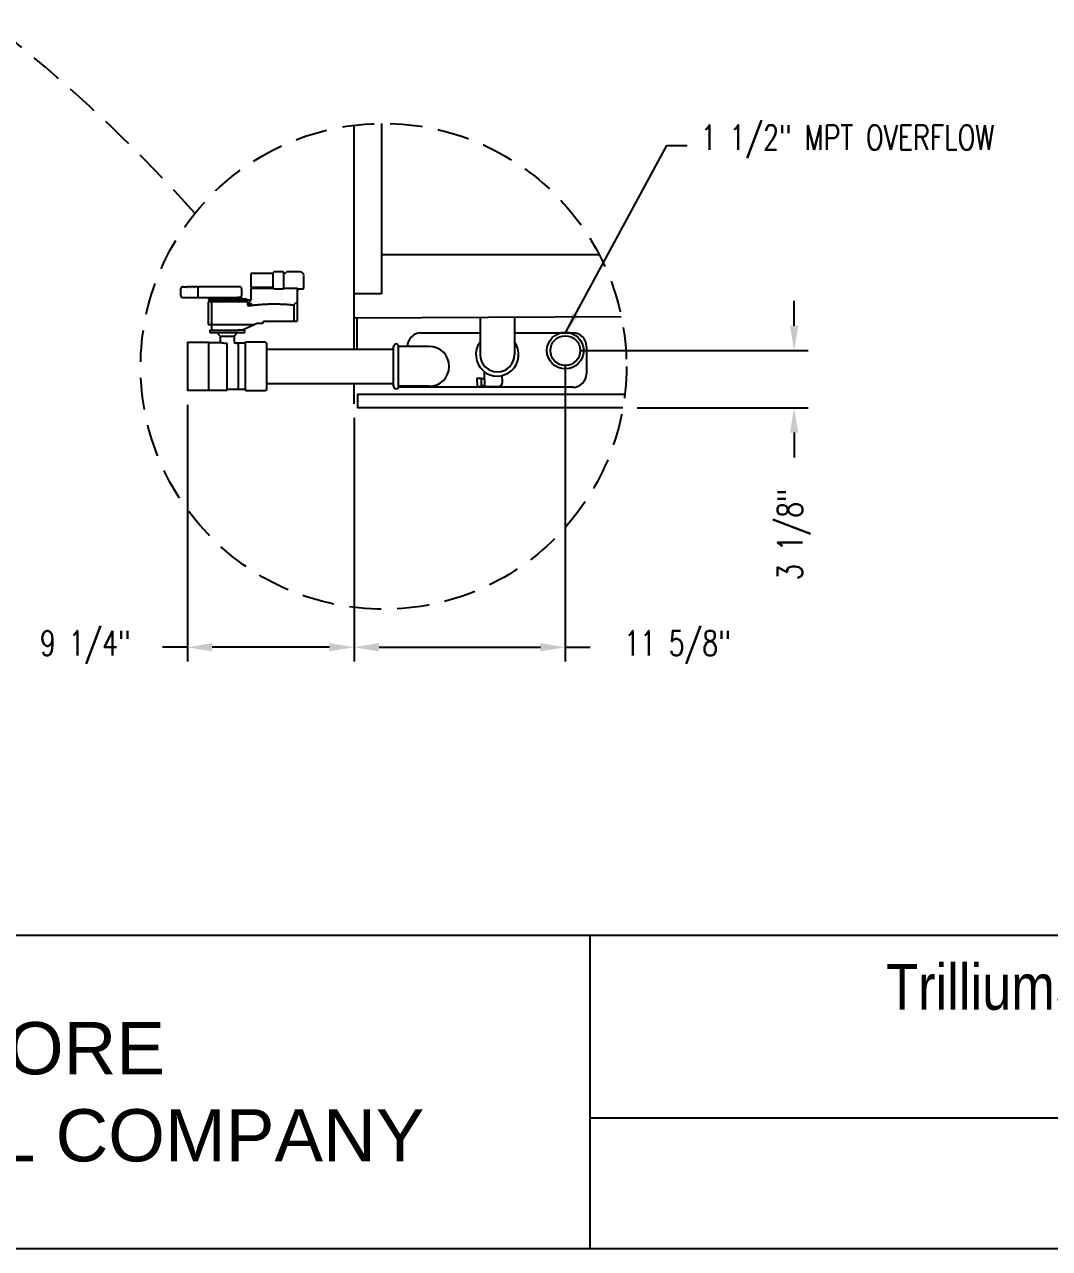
# Model space of a CAD drawing. Header units: millimetres. Extents: x 17046 to 32328, y 18593 to 29476.
# Drawn here: x 17473.1 to 17676.6, y 18593.2 to 18836.3 of the extents above; entities that cross this region are included whole.
import ezdxf
from ezdxf.enums import TextEntityAlignment as Align

# ---------------------------------------------------------------- set-up
doc = ezdxf.new("R2010")
doc.units = ezdxf.units.MM
doc.header["$LTSCALE"] = 5
doc.linetypes.add('HIDDEN', pattern=[9.525, 6.35, -3.175])
doc.layers.add('RECIRCULATION-CONTROL', color=3, linetype='Continuous')
doc.layers.add('TEXT', color=4, linetype='Continuous')
doc.styles.add('BAC', font='swissk.ttf')
doc.styles.add('BACtblk', font='swisscl.ttf')
doc.styles.add('BACtblkBold', font='swissck.ttf')
doc.styles.add('SUBMITTAL', font='romans.shx', dxfattribs={"width": 0.75})
doc.dimstyles.new('SUBMITTAL', dxfattribs={"dimtxt": 0.09375, "dimasz": 0.09375, "dimexe": 0.03125, "dimexo": 0.0625, "dimgap": 0.0625, "dimtad": 0, "dimdec": 4, "dimzin": 4, "dimdsep": 46, "dimlunit": 4, "dimtxsty": 'SUBMITTAL', "dimcen": 0.09375, "dimclre": 6, "dimadec": 0, "dimazin": 0, "dimtfac": 1, "dimtdec": 0, "dimtofl": 0, "dimtmove": 0, "dimatfit": 3, "dimfxl": 0, "dimfrac": 2, "dimtolj": 1, "dimtzin": 4, "dimarcsym": 0})

# ---------------------------------------------------------------- blocks, each defined once
blk = doc.blocks.new('BORDER')
blk.add_line((0, 0), (1, 0))
blk = doc.blocks.new('*D14')
at = {"layer": 'RECIRCULATION-CONTROL', "color": 3, "lineweight": -2}
for p, q in [((17625.88, 18776.43), (17625.88, 18781.36)), ((17625.88, 18755.24), (17625.88, 18750.31))]:
    blk.add_line(p, q, dxfattribs=at)
at = {"layer": 'RECIRCULATION-CONTROL', "color": 6, "lineweight": -2}
for p, q in [((17583.27, 18771.5), (17628.7, 18771.5)), ((17594.7, 18760.17), (17628.7, 18760.17))]:
    blk.add_line(p, q, dxfattribs=at)
at = {"layer": 'RECIRCULATION-CONTROL', "color": 3}
for points in [[(17625.06, 18776.43), (17626.71, 18776.43), (17625.88, 18771.5)], [(17625.06, 18755.24), (17626.71, 18755.24), (17625.88, 18760.17)]]:
    blk.add_solid(points, dxfattribs=at)
at = {"layer": 'RECIRCULATION-CONTROL', "color": 3, "insert": (17625.88, 18734.97), "char_height": 4.929, "attachment_point": 5, "rotation": 90, "style": 'SUBMITTAL'}
blk.add_mtext('\\A1;3 1/8"', dxfattribs=at)
blk = doc.blocks.new('*D15')
at = {"layer": 'RECIRCULATION-CONTROL', "color": 6, "lineweight": -2}
for p, q in [((17580.45, 18768.68), (17580.45, 18709.78)), ((17538.54, 18758.13), (17538.54, 18709.78))]:
    blk.add_line(p, q, dxfattribs=at)
at = {"layer": 'RECIRCULATION-CONTROL', "color": 3, "lineweight": -2}
for p, q in [((17543.47, 18712.6), (17575.52, 18712.6)), ((17580.45, 18712.6), (17585.38, 18712.6))]:
    blk.add_line(p, q, dxfattribs=at)
at = {"layer": 'RECIRCULATION-CONTROL', "color": 3}
for points in [[(17543.47, 18713.42), (17543.47, 18711.77), (17538.54, 18712.6)], [(17575.52, 18713.42), (17575.52, 18711.77), (17580.45, 18712.6)]]:
    blk.add_solid(points, dxfattribs=at)
at = {"layer": 'RECIRCULATION-CONTROL', "color": 3, "insert": (17602.72, 18712.6), "char_height": 4.9294, "attachment_point": 5, "style": 'SUBMITTAL'}
blk.add_mtext('\\A1;11 5/8"', dxfattribs=at)
blk = doc.blocks.new('*D16')
at = {"layer": 'RECIRCULATION-CONTROL', "color": 6, "lineweight": -2}
for p, q in [((17505.43, 18760.74), (17505.43, 18709.78)), ((17538.54, 18758.13), (17538.54, 18709.78))]:
    blk.add_line(p, q, dxfattribs=at)
at = {"layer": 'RECIRCULATION-CONTROL', "color": 3, "lineweight": -2}
for p, q in [((17505.43, 18712.6), (17500.5, 18712.6)), ((17533.61, 18712.6), (17510.36, 18712.6))]:
    blk.add_line(p, q, dxfattribs=at)
at = {"layer": 'RECIRCULATION-CONTROL', "color": 3}
for points in [[(17510.36, 18713.42), (17510.36, 18711.77), (17505.43, 18712.6)], [(17533.61, 18713.42), (17533.61, 18711.77), (17538.54, 18712.6)]]:
    blk.add_solid(points, dxfattribs=at)
at = {"layer": 'RECIRCULATION-CONTROL', "color": 3, "insert": (17485.16, 18712.6), "char_height": 4.929, "attachment_point": 5, "style": 'SUBMITTAL'}
blk.add_mtext('\\A1;9 1/4"', dxfattribs=at)
blk = doc.blocks.new('bacstblk')
for p, q in [((0, 0.75), (10, 0.75)), ((6.5, 0.75), (6.5, 0)), ((6.5, 0.3125), (10, 0.3125))]:
    blk.add_line(p, q)
at = {"layer": 'TEXT', "color": 150, "style": 'BAC'}
for s, p in [('BALTIMORE', (4.4744, 0.4169)), ('AIRCOIL COMPANY', (4.4744, 0.2084))]:
    blk.add_text(s, height=0.125, dxfattribs=at).set_placement(p)
at = {"layer": 'TEXT', "color": 4, "style": 'BACtblkBold'}
for tag, height, p in [('MODEL1', 0.1094, (8.25, 0.5715)), ('MODEL2', 0.1094, (8.25, 0.384)), ('DWGNUM', 0.1406, (8.0938, 0.0312))]:
    blk.add_attdef(tag, text='', height=height, dxfattribs=at).set_placement(p, align=Align.CENTER)
for tag, p in [('DESC', (0.0625, 0.5312)), ('ORDER', (0.9643, 0.3438)), ('DATE', (0.5402, 0.0625))]:
    blk.add_attdef(tag, p, '', height=0.125, dxfattribs=at)
blk.add_attdef('REV', text='', height=0.1562, dxfattribs=at).set_placement((9.8438, 0.1562), align=Align.MIDDLE)
at = {"layer": 'TEXT', "color": 4, "style": 'BACtblk', "flags": 1}
blk.add_attdef('DWGBY', (2.0402, 0.0625), '', height=0.0938, dxfattribs=at)

msp = doc.modelspace()

# ---------------------------------------------------------------- linework, layer by layer
at = {"layer": 'RECIRCULATION-CONTROL'}
for p, q in [((17538.5399, 18760.9457), (17538.5399, 18816.2437)), ((17543.9399, 18816.5949), (17543.9399, 18782.7786)), ((17587.1953, 18790.531), (17543.9399, 18790.531)), ((17518.0464, 18786.5874), (17518.0464, 18784.2488)), ((17518.3298, 18786.8709), (17522.433, 18786.8709)), ((17522.433, 18784.0362), (17522.433, 18786.8709)), ((17524.2755, 18787.1544), (17522.8916, 18787.1544)), ((17524.559, 18784.0362), (17524.559, 18786.8709)), ((17524.7837, 18786.8709), (17524.559, 18786.8709)), ((17527.8259, 18787.1544), (17525.2747, 18787.1544)), ((17528.5345, 18784.0362), (17528.5345, 18786.4457)), ((17504.0857, 18782.4772), (17504.0857, 18783.7528)), ((17504.5109, 18784.178), (17505.2049, 18784.178)), ((17505.2758, 18784.1071), (17505.2758, 18784.0362)), ((17505.4175, 18784.0362), (17505.2758, 18784.0362)), ((17505.4175, 18784.0362), (17505.4175, 18784.1071)), ((17505.9136, 18784.178), (17505.4884, 18784.178)), ((17505.9844, 18784.1071), (17505.9844, 18784.0362)), ((17506.1262, 18784.0362), (17505.9844, 18784.0362)), ((17506.1262, 18784.0362), (17506.1262, 18784.1071)), ((17506.6222, 18784.178), (17506.197, 18784.178)), ((17506.6931, 18784.1071), (17506.6931, 18784.0362)), ((17506.8348, 18784.0362), (17506.6931, 18784.0362)), ((17506.8348, 18784.0362), (17506.8348, 18784.1071)), ((17507.3309, 18784.178), (17506.9057, 18784.178)), ((17507.4018, 18784.1071), (17507.4018, 18784.0362)), ((17507.4726, 18784.0362), (17507.4018, 18784.0362)), ((17507.5435, 18782.052), (17507.5435, 18784.1071)), ((17515.8637, 18784.1694), (17507.6144, 18784.178)), ((17516.2038, 18782.4772), (17516.2038, 18783.7528)), ((17518.0464, 18783.6819), (17518.0464, 18781.5731)), ((17518.1881, 18784.0484), (17518.1881, 18783.8824)), ((17518.3049, 18784.0362), (17518.2676, 18784.0362)), ((17518.2676, 18783.8945), (17518.3049, 18783.8945)), ((17522.433, 18784.0362), (17518.7546, 18784.0362)), ((17518.7546, 18783.8945), (17522.4944, 18783.8945)), ((17522.8916, 18783.7528), (17524.2755, 18783.7528)), ((17524.521, 18783.8945), (17527.259, 18783.8945)), ((17527.259, 18781.5731), (17527.259, 18783.8945)), ((17527.5424, 18783.7528), (17528.2511, 18783.7528)), ((17504.5109, 18782.052), (17515.7786, 18782.052)), ((17509.5424, 18781.0599), (17509.5424, 18776.8079)), ((17517.279, 18781.2016), (17509.6842, 18781.2016)), ((17509.7429, 18781.7685), (17517.1373, 18781.7685)), ((17516.9955, 18781.4851), (17509.7429, 18781.4851)), ((17510.2511, 18776.8079), (17510.2511, 18781.0599)), ((17511.5975, 18781.7685), (17511.5975, 18782.052)), ((17515.8563, 18782.0219), (17515.4089, 18782.0219)), ((17515.8563, 18781.7771), (17515.8563, 18782.0219)), ((17515.8933, 18781.8394), (17515.8949, 18781.8394)), ((17515.9388, 18781.2016), (17515.9388, 18781.4851)), ((17515.9709, 18781.9103), (17516.1018, 18781.9103)), ((17516.18, 18781.8394), (17516.1228, 18781.8394)), ((17516.201, 18781.9103), (17516.3319, 18781.9103)), ((17516.364, 18781.2016), (17516.364, 18781.4851)), ((17516.4079, 18781.8394), (17516.4095, 18781.8394)), ((17517.1182, 18781.5558), (17518.0456, 18781.5558)), ((17517.1373, 18781.7685), (17517.1373, 18781.6268)), ((17517.3377, 18781.0599), (17517.3377, 18780.4929)), ((17517.6212, 18780.9181), (17517.3792, 18781.1601)), ((17517.5503, 18780.989), (17517.9841, 18781.4228)), ((17527.259, 18777.5166), (17527.259, 18781.1533)), ((17543.9399, 18782.7786), (17538.5399, 18782.7786)), ((17538.5399, 18781.8384), (17538.5399, 18781.8384)), ((17517.3377, 18780.4929), (17518.0999, 18780.4929)), ((17517.6212, 18780.7764), (17517.6212, 18780.9181)), ((17518.1273, 18780.7764), (17517.6212, 18780.7764)), ((17526.5503, 18780.5726), (17526.5503, 18777.5166)), ((17538.5399, 18780.8722), (17538.5399, 18780.8722)), ((17509.6842, 18776.6662), (17518.7771, 18776.6662)), ((17510.2511, 18775.5323), (17510.2511, 18776.6662)), ((17519.385, 18776.9496), (17516.3456, 18775.5323)), ((17519.385, 18776.9496), (17520.3772, 18776.9496)), ((17520.5189, 18777.3748), (17527.1172, 18777.3748)), ((17520.5189, 18777.0914), (17520.5189, 18777.3748)), ((17591.5729, 18778.2105), (17538.7031, 18777.9298)), ((17539.1036, 18771.7977), (17539.1036, 18777.932)), ((17563.5285, 18778.0616), (17563.5285, 18770.6844)), ((17570.374, 18778.098), (17570.374, 18770.7207)), ((17509.8608, 18775.4614), (17509.8608, 18775.1071)), ((17509.8608, 18775.1071), (17516.7051, 18775.1071)), ((17509.9316, 18775.5323), (17515.4523, 18775.5323)), ((17511.5467, 18775.0362), (17511.4758, 18775.1071)), ((17511.5467, 18775.0362), (17511.5467, 18774.7528)), ((17511.901, 18774.3985), (17511.5467, 18774.7528)), ((17511.901, 18774.3985), (17514.7357, 18774.3985)), ((17511.901, 18774.3985), (17511.901, 18773.2646)), ((17514.7357, 18774.3985), (17515.09, 18774.7528)), ((17514.7357, 18774.3985), (17514.7357, 18773.2646)), ((17515.09, 18775.0362), (17515.1609, 18775.1071)), ((17515.09, 18775.0362), (17515.09, 18774.7528)), ((17516.7051, 18775.5323), (17515.4923, 18775.5323)), ((17516.7759, 18775.4614), (17516.7759, 18775.178)), ((17551.7936, 18775.0222), (17563.5285, 18775.0222)), ((17570.374, 18775.0222), (17581.9436, 18775.0222)), ((17505.4322, 18773.1914), (17509.6842, 18773.1914)), ((17505.4322, 18773.1914), (17505.4322, 18763.5583)), ((17509.6842, 18773.1119), (17509.6842, 18773.1914)), ((17509.6842, 18773.1229), (17511.8631, 18773.1229)), ((17509.6842, 18763.8409), (17509.6842, 18772.9088)), ((17513.2983, 18763.6268), (17513.2983, 18772.9048)), ((17516.9125, 18772.9811), (17515.0191, 18772.9811)), ((17515.4952, 18772.6977), (17515.4952, 18764.052)), ((17516.9125, 18773.0922), (17517.0041, 18773.1914)), ((17516.9125, 18773.0922), (17516.9125, 18763.6575)), ((17520.9311, 18773.1914), (17517.0041, 18773.1914)), ((17547.3566, 18764.4205), (17547.3566, 18772.3292)), ((17553.4511, 18772.3292), (17547.3566, 18772.3292)), ((17584.6436, 18772.3222), (17584.6436, 18766.9222)), ((17564.4523, 18764.5119), (17564.4376, 18767.2731)), ((17567.9536, 18765.2392), (17567.9466, 18766.5687)), ((17553.4511, 18764.4205), (17547.3566, 18764.4205)), ((17581.9436, 18764.2222), (17547.3566, 18764.2222)), ((17562.9179, 18766.0307), (17563.7682, 18766.0353)), ((17562.9179, 18766.0307), (17562.9265, 18764.3942)), ((17562.9265, 18764.3942), (17563.7769, 18764.3987)), ((17563.7682, 18766.0353), (17563.7769, 18764.3987)), ((17564.4448, 18765.9292), (17563.7688, 18765.9256)), ((17564.4523, 18764.5119), (17563.7763, 18764.5083)), ((17564.4523, 18764.5119), (17564.9113, 18764.3018)), ((17567.0373, 18764.313), (17564.9113, 18764.3018)), ((17509.6842, 18763.5583), (17505.4322, 18763.5583)), ((17509.6842, 18763.6378), (17509.8259, 18763.6378)), ((17509.6842, 18763.5583), (17509.6842, 18763.6378)), ((17509.6842, 18763.6268), (17513.2983, 18763.6268)), ((17516.9125, 18763.7685), (17513.2983, 18763.7685)), ((17517.0041, 18763.5583), (17516.9125, 18763.6575)), ((17517.0041, 18763.5583), (17520.9311, 18763.5583)), ((17539.1885, 18762.8722), (17539.1885, 18760.1722)), ((17539.1885, 18762.8722), (17592.2716, 18762.8722)), ((17591.8839, 18760.1722), (17539.1885, 18760.1722))]:
    msp.add_line(p, q, dxfattribs=at)
for radius in [3.6478, 2.9622]:
    msp.add_circle((17580.4511, 18771.5005), radius, dxfattribs=at)
at = {"layer": 'RECIRCULATION-CONTROL', "linetype": 'HIDDEN', "ltscale": 0.2}
msp.add_arc((17272.9924, 18589.0433), 314.1783, 41.876518, 76.382396, dxfattribs=at)
at = {"layer": 'RECIRCULATION-CONTROL'}
for centre, radius, start, end in [((17518.3298, 18786.5874), 0.2835, 90, 180), ((17524.2755, 18786.8709), 0.2835, 0, 90), ((17524.7837, 18787.1544), 0.2835, 270, 330), ((17525.2747, 18786.8709), 0.2835, 90, 150), ((17527.8259, 18786.4457), 0.7087, 5.109005, 90), ((17504.5109, 18783.7528), 0.4252, 90, 180), ((17505.2049, 18784.1071), 0.0709, 0, 90), ((17505.4884, 18784.1071), 0.0709, 90, 180), ((17505.9136, 18784.1071), 0.0709, 0, 90), ((17506.197, 18784.1071), 0.0709, 90, 180), ((17506.6222, 18784.1071), 0.0709, 0, 90), ((17506.9057, 18784.1071), 0.0709, 90, 180), ((17507.3309, 18784.1071), 0.0709, 0, 90), ((17507.4726, 18784.1071), 0.0709, 270, 0), ((17507.6144, 18784.1071), 0.0709, 90, 177.616916), ((17515.7786, 18783.7528), 0.4252, 0, 78.463041), ((17518.259, 18784.2488), 0.2126, 180, 264.780438), ((17518.259, 18783.6819), 0.2126, 95.219562, 180), ((17524.2755, 18784.0362), 0.2835, 270, 0), ((17527.5424, 18783.4693), 0.2835, 90, 180), ((17528.2511, 18784.0362), 0.2835, 270, 0), ((17504.5109, 18782.4772), 0.4252, 180, 270), ((17509.6842, 18781.0599), 0.1417, 90, 180), ((17509.7429, 18781.6268), 0.1417, 90, 270), ((17511.1723, 18781.6268), 0.4252, 270, 340.528779), ((17515.566, 18781.6268), 0.4252, 90, 160.528779), ((17515.566, 18781.6268), 0.4252, 199.471221, 270), ((17515.7786, 18782.4772), 0.4252, 270, 0), ((17515.8224, 18781.8394), 0.0709, 270, 0), ((17515.8854, 18781.8536), 0.0142, 339.832635, 350.272005), ((17516.1018, 18781.8961), 0.0142, 0, 90), ((17516.1301, 18781.8536), 0.0142, 180, 270), ((17516.1726, 18781.8536), 0.0142, 270, 0), ((17516.201, 18781.8961), 0.0142, 90, 180), ((17516.4173, 18781.8536), 0.0142, 189.727995, 200.167365), ((17516.4803, 18781.8394), 0.0709, 180, 270), ((17516.9955, 18781.6268), 0.1417, 270, 0), ((17517.279, 18781.0599), 0.1417, 45, 90), ((17517.4794, 18781.0599), 0.1417, 135, 180), ((17517.8338, 18781.5731), 0.2126, 315, 0), ((17509.6842, 18776.8079), 0.1417, 180, 270), ((17520.3772, 18777.0914), 0.1417, 270, 0), ((17527.1172, 18777.5166), 0.1417, 270, 0), ((17509.9316, 18775.4614), 0.0709, 90, 180), ((17516.7051, 18775.4614), 0.0709, 0, 90), ((17516.7051, 18775.178), 0.0709, 270, 0), ((17551.7936, 18772.3222), 2.7, 90, 179.852788), ((17581.9436, 18772.3222), 2.7, 0, 90), ((17511.6176, 18773.2646), 0.2835, 330, 0), ((17515.0191, 18773.2646), 0.2835, 180, 270), ((17546.8605, 18772.3292), 0.4961, 0, 180), ((17553.4511, 18768.3748), 3.9543, 270, 90), ((17566.9513, 18770.7025), 4.252, 143.91447, 36.693959), ((17566.9513, 18770.7025), 3.4228, 180.304214, 0.304214), ((17581.9436, 18766.9222), 2.7, 270, 0), ((17546.8605, 18764.4205), 0.4961, 180, 0), ((17567.0324, 18765.2343), 0.9213, 270.304214, 0.304214)]:
    msp.add_arc(centre, radius, start, end, dxfattribs=at)
for centre, major_axis, ratio, start_param, end_param in [((17522.8916, 18786.8709), (-0.4587, 0), 0.61803399, 4.71238898, 6.28318531), ((17522.8916, 18784.0362), (-0.4587, 0), 0.61803399, 0, 1.57079633), ((17510.3098, 18781.0599), (0, 0.1417), 0.41421356, 0, 1.57079633), ((17510.3098, 18776.8079), (0, -0.1417), 0.41421356, 4.71238898, 6.28318531), ((17526.4916, 18777.5166), (0, -0.1417), 0.41421356, 0, 1.57079633)]:
    msp.add_ellipse(centre, major_axis=major_axis, ratio=ratio, start_param=start_param, end_param=end_param, dxfattribs=at)
for points, knots in [([(17518.2676, 18784.0362), (17518.262, 18784.0362), (17518.2569, 18784.0363), (17518.2479, 18784.0365), (17518.2436, 18784.0368), (17518.2396, 18784.0371)], [0.3049004424, 0.3049004424, 0.3049004424, 0.3049004424, 0.3216995017, 0.3216995017, 0.337828773, 0.337828773, 0.337828773, 0.337828773]), ([(17518.2396, 18783.8936), (17518.2476, 18783.8944), (17518.2564, 18783.8945), (17518.2666, 18783.8945), (17518.2671, 18783.8945), (17518.2676, 18783.8945)], [0.9128209579, 0.9128209579, 0.9128209579, 0.9128209579, 0.942394679, 0.942394679, 0.9439344238, 0.9439344238, 0.9439344238, 0.9439344238]), ([(17518.3049, 18783.8945), (17518.3084, 18783.8945), (17518.312, 18783.8945), (17518.3172, 18783.8945), (17518.3188, 18783.8944), (17518.3204, 18783.8944)], [0.9786516297, 0.9786516297, 0.9786516297, 0.9786516297, 0.9878006975, 0.9878006975, 0.9918310064, 0.9918310064, 0.9918310064, 0.9918310064]), ([(17518.4716, 18784.0387), (17518.4594, 18784.0389), (17518.4472, 18784.039), (17518.4173, 18784.0389), (17518.3997, 18784.0386), (17518.3607, 18784.0375), (17518.3399, 18784.0367), (17518.3204, 18784.0363)], [0.760779764, 0.760779764, 0.760779764, 0.760779764, 0.786617288, 0.786617288, 0.824749757, 0.824749757, 0.873614564, 0.873614564, 0.873614564, 0.873614564]), ([(17518.3204, 18783.8944), (17518.3224, 18783.8944), (17518.3243, 18783.8943), (17518.3461, 18783.8939), (17518.3673, 18783.893), (17518.4064, 18783.892), (17518.4237, 18783.8918), (17518.4514, 18783.8918), (17518.4615, 18783.8919), (17518.4716, 18783.8921)], [0.695215485, 0.695215485, 0.695215485, 0.695215485, 0.70010658, 0.70010658, 0.74914671, 0.74914671, 0.786617288, 0.786617288, 0.80804988, 0.80804988, 0.80804988, 0.80804988]), ([(17515.8949, 18781.8394), (17515.8952, 18781.8394), (17515.8956, 18781.84), (17515.8964, 18781.842), (17515.8969, 18781.8434), (17515.8981, 18781.8469), (17515.8988, 18781.849), (17515.8997, 18781.8511), (17515.8997, 18781.8512), (17515.8997, 18781.8512)], [0, 0, 0, 0, 0.0060243667, 0.0060243667, 0.0125269212, 0.0125269212, 0.0193585915, 0.0193585915, 0.0194542341, 0.0194542341, 0.0194542341, 0.0194542341]), ([(17515.9709, 18781.9103), (17515.9642, 18781.9103), (17515.9576, 18781.9094), (17515.9447, 18781.9058), (17515.9385, 18781.9032), (17515.927, 18781.8962), (17515.9217, 18781.892), (17515.9126, 18781.8821), (17515.9087, 18781.8765), (17515.9027, 18781.8644), (17515.9006, 18781.8579), (17515.8994, 18781.8512)], [0, 0, 0, 0, 0.0114195007, 0.0114195007, 0.0228390014, 0.0228390014, 0.034258502, 0.034258502, 0.0456780027, 0.0456780027, 0.0570975034, 0.0570975034, 0.0570975034, 0.0570975034]), ([(17516.0989, 18781.8512), (17516.099, 18781.8512), (17516.099, 18781.8511), (17516.1014, 18781.849), (17516.1038, 18781.8469), (17516.1089, 18781.8434), (17516.1116, 18781.842), (17516.1172, 18781.84), (17516.1199, 18781.8394), (17516.1228, 18781.8394)], [-0.0000972943, -0.0000972943, -0.0000972943, -0.0000972943, 0, 0, 0.0069496547, 0.0069496547, 0.0135645097, 0.0135645097, 0.0196929185, 0.0196929185, 0.0196929185, 0.0196929185]), ([(17516.116, 18781.8536), (17516.116, 18781.8629), (17516.116, 18781.8716), (17516.116, 18781.8855), (17516.116, 18781.8906), (17516.116, 18781.8952), (17516.116, 18781.8961), (17516.116, 18781.8961)], [0.018300701, 0.018300701, 0.018300701, 0.018300701, 0.0388262522, 0.0388262522, 0.0592034352, 0.0592034352, 0.0719391746, 0.0719391746, 0.0719391746, 0.0719391746]), ([(17516.18, 18781.8394), (17516.1828, 18781.8394), (17516.1856, 18781.84), (17516.1911, 18781.842), (17516.1938, 18781.8434), (17516.199, 18781.8469), (17516.2014, 18781.849), (17516.2038, 18781.8511), (17516.2038, 18781.8512), (17516.2038, 18781.8512)], [0, 0, 0, 0, 0.0060243463, 0.0060243463, 0.0125269671, 0.0125269671, 0.0193585954, 0.0193585954, 0.0194542335, 0.0194542335, 0.0194542335, 0.0194542335]), ([(17516.1868, 18781.8961), (17516.1868, 18781.8961), (17516.1868, 18781.8957), (17516.1868, 18781.8937), (17516.1868, 18781.8915), (17516.1868, 18781.8843), (17516.1868, 18781.8787), (17516.1868, 18781.8664), (17516.1868, 18781.8602), (17516.1868, 18781.8536)], [0, 0, 0, 0, 0.0083751598, 0.0083751598, 0.0217754154, 0.0217754154, 0.0391957478, 0.0391957478, 0.0536384736, 0.0536384736, 0.0536384736, 0.0536384736]), ([(17516.4034, 18781.8512), (17516.4022, 18781.8579), (17516.4001, 18781.8644), (17516.3941, 18781.8765), (17516.3902, 18781.8821), (17516.3811, 18781.892), (17516.3758, 18781.8962), (17516.3643, 18781.9032), (17516.3581, 18781.9058), (17516.3452, 18781.9094), (17516.3385, 18781.9103), (17516.3319, 18781.9103)], [0.0148416712, 0.0148416712, 0.0148416712, 0.0148416712, 0.0262611719, 0.0262611719, 0.0376806725, 0.0376806725, 0.0491001732, 0.0491001732, 0.0605196739, 0.0605196739, 0.0719391746, 0.0719391746, 0.0719391746, 0.0719391746]), ([(17516.4031, 18781.8512), (17516.4031, 18781.8512), (17516.4031, 18781.8511), (17516.4039, 18781.849), (17516.4047, 18781.8469), (17516.4059, 18781.8434), (17516.4064, 18781.842), (17516.4072, 18781.84), (17516.4075, 18781.8394), (17516.4079, 18781.8394)], [-0.0000972899, -0.0000972899, -0.0000972899, -0.0000972899, 0, 0, 0.0069496143, 0.0069496143, 0.013564539, 0.013564539, 0.0196929291, 0.0196929291, 0.0196929291, 0.0196929291]), ([(17509.6842, 18772.9088), (17509.6842, 18772.9373), (17509.6867, 18772.9686), (17509.7003, 18773.0145), (17509.7064, 18773.0297), (17509.7236, 18773.0587), (17509.7344, 18773.0727), (17509.7606, 18773.0932), (17509.7748, 18773.1019), (17509.7975, 18773.1085), (17509.804, 18773.11), (17509.8147, 18773.1114), (17509.8208, 18773.1119), (17509.8259, 18773.1119)], [2.729599296, 2.729599296, 2.729599296, 2.729599296, 2.887354182, 2.887354182, 2.966231625, 2.966231625, 3.045109068, 3.045109068, 3.092388077, 3.092388077, 3.105628315, 3.105628315, 3.11645677, 3.11645677, 3.11645677, 3.11645677]), ([(17513.2983, 18772.9048), (17513.2253, 18772.9051), (17513.1525, 18772.9071), (17512.9917, 18772.9153), (17512.9047, 18772.9223), (17512.6588, 18772.9484), (17512.509, 18772.9725), (17512.2317, 18773.0266), (17512.1099, 18773.0564), (17511.9511, 18773.0978), (17511.9027, 18773.1115), (17511.8685, 18773.1213), (17511.8631, 18773.1229), (17511.8631, 18773.1229)], [0.00041726, 0.00041726, 0.00041726, 0.00041726, 0.15505021, 0.15505021, 0.34573595, 0.34573595, 0.71128936, 0.71128936, 1.11893579, 1.11893579, 1.44299365, 1.44299365, 1.59211892, 1.59211892, 1.59211892, 1.59211892]), ([(17515.4952, 18772.6977), (17515.4952, 18772.7369), (17515.4952, 18772.7803), (17515.4952, 18772.8595), (17515.4952, 18772.8952), (17515.4952, 18772.9386), (17515.4952, 18772.9543), (17515.4952, 18772.9699), (17515.4952, 18772.9738), (17515.4952, 18772.9765)], [0, 0, 0, 0, 0.117562819, 0.117562819, 0.235125638, 0.235125638, 0.311588865, 0.311588865, 0.347008826, 0.347008826, 0.347008826, 0.347008826]), ([(17515.4952, 18763.7732), (17515.4952, 18763.7759), (17515.4952, 18763.7798), (17515.4952, 18763.7953), (17515.4952, 18763.811), (17515.4952, 18763.8545), (17515.4952, 18763.8901), (17515.4952, 18763.9694), (17515.4952, 18764.0127), (17515.4952, 18764.052)], [1.052107745, 1.052107745, 1.052107745, 1.052107745, 1.087527707, 1.087527707, 1.163990933, 1.163990933, 1.281553752, 1.281553752, 1.399116571, 1.399116571, 1.399116571, 1.399116571]), ([(17509.8259, 18763.6378), (17509.8208, 18763.6378), (17509.8147, 18763.6382), (17509.804, 18763.6397), (17509.7975, 18763.6411), (17509.7748, 18763.6478), (17509.7606, 18763.6565), (17509.7344, 18763.6769), (17509.7236, 18763.6909), (17509.7064, 18763.72), (17509.7003, 18763.7351), (17509.6867, 18763.7811), (17509.6842, 18763.8123), (17509.6842, 18763.8409)], [1.038818923, 1.038818923, 1.038818923, 1.038818923, 1.049647379, 1.049647379, 1.062887617, 1.062887617, 1.110166626, 1.110166626, 1.189044069, 1.189044069, 1.267921512, 1.267921512, 1.425676398, 1.425676398, 1.425676398, 1.425676398])]:
    msp.add_open_spline(points, degree=3, knots=knots, dxfattribs=at)
for points, degree in [([(17518.3204, 18784.0363), (17518.3152, 18784.0363), (17518.31, 18784.0362), (17518.3049, 18784.0362)], 3), ([(17518.7546, 18784.0362), (17518.6633, 18784.0362), (17518.5684, 18784.0369), (17518.4716, 18784.0387)], 3), ([(17518.4716, 18783.8921), (17518.5684, 18783.8938), (17518.6633, 18783.8945), (17518.7546, 18783.8945)], 3), ([(17526.7835, 18780.7764), (17526.8774, 18780.8592), (17526.9714, 18780.9416), (17527.0656, 18781.0237)], 3), ([(17527.259, 18781.4228), (17527.259, 18781.4636), (17527.259, 18781.5223), (17527.259, 18781.5731)], 3), ([(17518.1273, 18780.7764), (17518.1136, 18780.6437), (17518.0999, 18780.4929)], 2), ([(17515.4763, 18775.5318), (17515.468, 18775.5321), (17515.4599, 18775.5323), (17515.4523, 18775.5323)], 3), ([(17515.4952, 18772.9811), (17515.4952, 18772.9811), (17515.4952, 18772.9796), (17515.4952, 18772.9765)], 3), ([(17515.4952, 18763.7732), (17515.4952, 18763.7701), (17515.4952, 18763.7685), (17515.4952, 18763.7685)], 3)]:
    msp.add_open_spline(points, degree=degree, dxfattribs=at)
for points, weights in [([(17527.0656, 18781.0237), (17527.1715, 18781.116), (17527.259, 18781.1533)], [2.25031662882, 2.4179026028, 2.49299110855]), ([(17527.259, 18781.1533), (17527.259, 18781.3511), (17527.259, 18781.4228)], [2.99649199893, 3.84209214594, 4.27991564854]), ([(17518.0999, 18780.4929), (17518.1385, 18780.4999), (17518.1768, 18780.5045)], [1.22405770936, 1.22743900133, 1.22969879774]), ([(17518.1768, 18780.5045), (17520.423, 18780.7764), (17522.6527, 18780.7764)], [1.00785103705, 1.01158301158, 1.01158301158])]:
    msp.add_rational_spline(points, weights, degree=2, dxfattribs=at)
for points, weights, knots in [([(17522.6527, 18780.7764), (17523.7269, 18780.7764), (17524.8025, 18780.7292), (17525.8815, 18780.6347), (17526.0562, 18780.6194), (17526.231, 18780.6028), (17526.4058, 18780.5863), (17526.454, 18780.5817), (17526.5021, 18780.5772), (17526.5503, 18780.5726)], [1.01558779859, 1.01558779859, 1.0149355264, 1.01363098202, 1.01363098202, 1.01363098202, 1.01363098202, 1.01363098202, 1.01363098202, 1.01363098202], [6.56732435, 6.56732435, 6.56732435, 6.56732435, 8.89418905, 8.89418905, 8.89418905, 9.27033954, 9.27033954, 9.27033954, 9.3739351, 9.3739351, 9.3739351, 9.3739351]), ([(17526.5503, 18780.5701), (17526.5746, 18780.5916), (17526.5988, 18780.6132), (17526.6231, 18780.6347), (17526.6766, 18780.6822), (17526.7301, 18780.7294), (17526.7835, 18780.7764)], [1, 1, 1, 1, 1.00000335646, 1.00000354417, 1.00000056314], [0.286472636, 0.286472636, 0.286472636, 0.286472636, 0.371874708, 0.371874708, 0.371874708, 0.560550806, 0.560550806, 0.560550806, 0.560550806])]:
    msp.add_rational_spline(points, weights, degree=3, knots=knots, dxfattribs=at)

# ---------------------------------------------------------------- block references
at = {"xscale": 829.7698563356048, "yscale": 622.3273922517036, "zscale": 829.7698563356048}
msp.add_blockref('BORDER', (17045.9751, 18593.206), dxfattribs=at)
ref = msp.add_blockref('bacstblk', (17045.9751, 18593.206), dxfattribs=dict(xscale=82.97698563356047, yscale=82.97698563356047, zscale=82.97698563356047))
ref.add_attrib('MODEL1', 'TrilliumSeries™ Adiabatic Condenser', dxfattribs={"layer": 'TEXT', "color": 4, "height": 9.075608, "style": 'BACtblkBold'}).set_placement((17730.5352, 18640.6292), align=Align.CENTER)

# ---------------------------------------------------------------- texts
at = {"layer": 'RECIRCULATION-CONTROL', "insert": (17607.3498, 18813.0077), "char_height": 4.93, "width": 93.293379, "attachment_point": 4, "style": 'SUBMITTAL'}
msp.add_mtext('1 1/2" MPT OVERFLOW', dxfattribs=at)

# ---------------------------------------------------------------- dimensions: what is measured, and where the dimension line sits
at = {"layer": 'RECIRCULATION-CONTROL', "color": 3}
dim = msp.add_linear_dim(base=(17625.8845, 18760.1722), p1=(17580.4511, 18771.5005), p2=(17591.8839, 18760.1722), angle=90, dimstyle='SUBMITTAL', override={"dimscale": 70.42, "dimtxt": 0.07, "dimasz": 0.07, "dimexe": 0.04, "dimexo": 0.04, "dimgap": 0.03125, "dimdec": 3, "dimlfac": 0.277778, "dimzin": 3, "dimclrd": 3, "dimclrt": 3, "dimtdec": 3, "dimtix": 1}, dxfattribs=at)
dim.commit()
dim.dimension.update_dxf_attribs({"geometry": '*D14', "text_midpoint": (17625.8845, 18734.9677), "dimtype": 160})
dim = msp.add_linear_dim(base=(17505.4322, 18712.5954), p1=(17538.5399, 18760.9457), p2=(17505.4322, 18763.5583), dimstyle='SUBMITTAL', override={"dimscale": 70.42, "dimtxt": 0.07, "dimasz": 0.07, "dimexe": 0.04, "dimexo": 0.04, "dimgap": 0.03125, "dimdec": 3, "dimlfac": 0.277778, "dimzin": 3, "dimclrd": 3, "dimclrt": 3, "dimtdec": 3, "dimtix": 1}, dxfattribs=at)
dim.commit()
dim.dimension.update_dxf_attribs({"geometry": '*D16', "text_midpoint": (17485.1571, 18712.5954), "dimtype": 160})

# ---------------------------------------------------------------- leaders
at = {"layer": 'RECIRCULATION-CONTROL', "annotation_type": 0, "has_hookline": 1, "hookline_direction": 0, "text_width": 65.6746}
msp.add_leader([(17580.5499, 18775.147), (17600.6024, 18812.2455), (17604.675, 18812.2455)], dimstyle='SUBMITTAL', override={"dimscale": 58.18, "dimasz": 0.07, "dimgap": 0.03, "dimcen": 4.055284, "dimarcsym": 1}, dxfattribs=at)

# ---------------------------------------------------------------- next in the draw order: wipeouts: each hides what was drawn before it
msp.add_wipeout([(17521.1645, 18771.7977), (17546.3645, 18771.7977), (17546.3645, 18764.952), (17521.1645, 18764.952)]).dxf.layer = 'RECIRCULATION-CONTROL'

# ---------------------------------------------------------------- next in the draw order: linework, layer by layer
at = {"layer": 'RECIRCULATION-CONTROL'}
for p, q in [((17520.9311, 18773.1914), (17521.1645, 18772.9388)), ((17521.1645, 18763.8109), (17521.1645, 18772.9388)), ((17521.1645, 18771.7977), (17546.3645, 18771.7977)), ((17546.3645, 18764.4205), (17546.3645, 18772.3292)), ((17521.1645, 18764.952), (17546.3645, 18764.952)), ((17521.1645, 18763.8109), (17520.9311, 18763.5583))]:
    msp.add_line(p, q, dxfattribs=at)
at = {"layer": 'RECIRCULATION-CONTROL', "linetype": 'HIDDEN', "ltscale": 0.2}
msp.add_circle((17544.3647, 18768.3748), 48.2219, dxfattribs=at)

# ---------------------------------------------------------------- next in the draw order: dimensions: what is measured, and where the dimension line sits
at = {"layer": 'RECIRCULATION-CONTROL', "color": 3}
dim = msp.add_linear_dim(base=(17538.5399, 18712.5954), p1=(17580.4511, 18771.5005), p2=(17538.5399, 18760.9457), dimstyle='SUBMITTAL', override={"dimscale": 70.42, "dimtxt": 0.07, "dimasz": 0.07, "dimexe": 0.04, "dimexo": 0.04, "dimgap": 0.03125, "dimdec": 3, "dimlfac": 0.277778, "dimzin": 3, "dimclrd": 3, "dimclrt": 3, "dimtdec": 3, "dimtix": 1}, dxfattribs=at)
dim.commit()
dim.dimension.update_dxf_attribs({"geometry": '*D15', "text_midpoint": (17602.7214, 18712.5954), "dimtype": 160})

doc.saveas('drawing.dxf')
